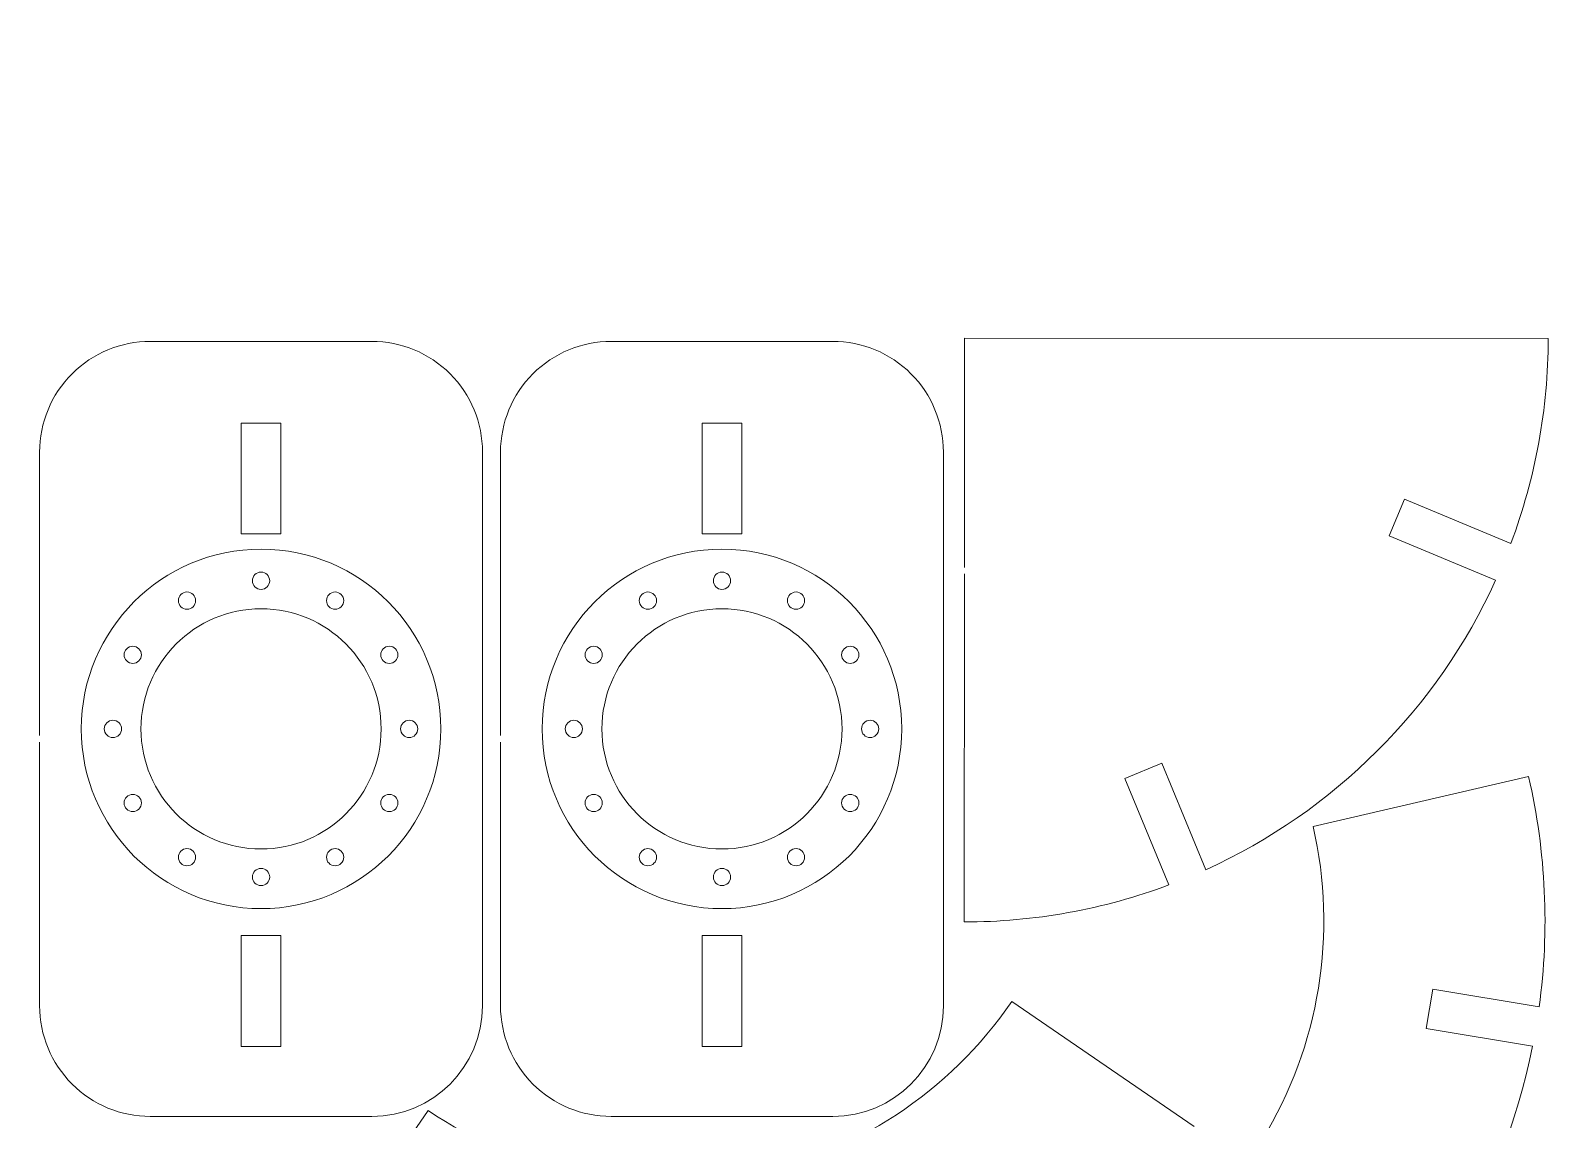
# Model space of a CAD drawing. Header units: centimetres. Extents: x -65 to 125, y -59 to 116.
# Drawn here: x -16.4 to -2.58, y 11.8 to 21.63 of the extents above; entities that cross this region are included whole.
import ezdxf

# ---------------------------------------------------------------- set-up
doc = ezdxf.new("R2010")
doc.units = ezdxf.units.CM
doc.header["$MEASUREMENT"] = 0
doc.layers.add('layer 1', color=7, linetype='Continuous')

msp = doc.modelspace()

# ---------------------------------------------------------------- linework, layer by layer
at = {"layer": 'layer 1', "color": 250, "lineweight": 9}
for points, knots in [([(-27.41654, 31.46228), (-27.41654, 31.46228), (26.77014, 31.46228), (26.77014, 31.46228), (26.77014, 31.46228), (26.77014, 31.46228), (26.77014, -20.81939), (26.77014, -20.81939), (26.77014, -20.81939), (26.77014, -20.81939), (-27.41654, -20.81939), (-27.41654, -20.81939), (-27.41654, -20.81939), (-27.41654, -20.81939), (-27.41654, 31.46228), (-27.41654, 31.46228)], [0, 0, 0, 0, 0.2, 0.2, 0.2, 0.2, 0.4, 0.4, 0.4, 0.4, 0.6, 0.6, 0.6, 0.6, 1, 1, 1, 1]), ([(-12.61138, 18.5306), (-12.61138, 18.5306), (-12.61138, 18.5306), (-12.61138, 18.5306), (-12.61138, 18.5306), (-12.79892, 18.71814), (-13.05327, 18.8235), (-13.31849, 18.8235)], [0, 0, 0, 0, 0.33333333, 0.33333333, 0.33333333, 0.33333333, 1, 1, 1, 1]), ([(-8.44859, 18.5306), (-8.44859, 18.5306), (-8.44859, 18.5306), (-8.44859, 18.5306), (-8.44859, 18.5306), (-8.63613, 18.71814), (-8.89048, 18.8235), (-9.1557, 18.8235)], [0, 0, 0, 0, 0.33333333, 0.33333333, 0.33333333, 0.33333333, 1, 1, 1, 1]), ([(-16.0256, 18.5306), (-16.0256, 18.5306), (-16.0256, 18.5306), (-16.0256, 18.5306), (-16.0256, 18.5306), (-16.21313, 18.34307), (-16.31849, 18.08871), (-16.31849, 17.8235)], [0, 0, 0, 0, 0.33333333, 0.33333333, 0.33333333, 0.33333333, 1, 1, 1, 1]), ([(-11.86281, 18.5306), (-11.86281, 18.5306), (-11.86281, 18.5306), (-11.86281, 18.5306), (-11.86281, 18.5306), (-12.05034, 18.34307), (-12.1557, 18.08871), (-12.1557, 17.8235)], [0, 0, 0, 0, 0.33333333, 0.33333333, 0.33333333, 0.33333333, 1, 1, 1, 1]), ([(-14.31849, 16.40789), (-14.31849, 16.40789), (-14.31849, 16.40789), (-14.31849, 16.40789), (-14.31849, 16.40789), (-14.91738, 16.4079), (-15.40289, 15.9224), (-15.40289, 15.32351)], [0, 0, 0, 0, 0.33333333, 0.33333333, 0.33333333, 0.33333333, 1, 1, 1, 1]), ([(-10.1557, 16.40789), (-10.1557, 16.40789), (-10.1557, 16.40789), (-10.1557, 16.40789), (-10.1557, 16.40789), (-10.75459, 16.4079), (-11.2401, 15.9224), (-11.2401, 15.32351)], [0, 0, 0, 0, 0.33333333, 0.33333333, 0.33333333, 0.33333333, 1, 1, 1, 1]), ([(-15.40289, 15.32351), (-15.40289, 15.32351), (-15.40289, 15.32351), (-15.40289, 15.32351), (-15.40289, 15.32351), (-15.40289, 14.72461), (-14.91739, 14.23911), (-14.31849, 14.23911), (-14.31849, 14.23911), (-14.31849, 14.23911), (-14.31849, 14.23911), (-14.31849, 14.23911), (-14.31849, 14.23911), (-13.7196, 14.23911), (-13.23409, 14.7246), (-13.23409, 15.3235)], [0, 0, 0, 0, 0.2, 0.2, 0.2, 0.2, 0.4, 0.4, 0.4, 0.4, 0.6, 0.6, 0.6, 0.6, 1, 1, 1, 1]), ([(-11.2401, 15.32351), (-11.2401, 15.32351), (-11.2401, 15.32351), (-11.2401, 15.32351), (-11.2401, 15.32351), (-11.2401, 14.72461), (-10.7546, 14.23911), (-10.1557, 14.23911), (-10.1557, 14.23911), (-10.1557, 14.23911), (-10.1557, 14.23911), (-10.1557, 14.23911), (-10.1557, 14.23911), (-9.55681, 14.23911), (-9.0713, 14.7246), (-9.0713, 15.3235)], [0, 0, 0, 0, 0.2, 0.2, 0.2, 0.2, 0.4, 0.4, 0.4, 0.4, 0.6, 0.6, 0.6, 0.6, 1, 1, 1, 1]), ([(-16.0256, 12.1164), (-16.0256, 12.1164), (-16.0256, 12.1164), (-16.0256, 12.1164), (-16.0256, 12.1164), (-15.83806, 11.92886), (-15.58371, 11.82351), (-15.31849, 11.82351)], [0, 0, 0, 0, 0.33333333, 0.33333333, 0.33333333, 0.33333333, 1, 1, 1, 1]), ([(-11.86281, 12.1164), (-11.86281, 12.1164), (-11.86281, 12.1164), (-11.86281, 12.1164), (-11.86281, 12.1164), (-11.67527, 11.92886), (-11.42092, 11.82351), (-11.1557, 11.82351)], [0, 0, 0, 0, 0.33333333, 0.33333333, 0.33333333, 0.33333333, 1, 1, 1, 1])]:
    msp.add_open_spline(points, degree=3, knots=knots, dxfattribs=at)
for points in [[(-15.31849, 18.8235), (-15.58371, 18.8235), (-15.83806, 18.71814), (-16.0256, 18.5306)], [(-15.31849, 18.8235), (-15.31849, 18.8235), (-13.31849, 18.8235), (-13.31849, 18.8235)], [(-11.1557, 18.8235), (-11.42092, 18.8235), (-11.67527, 18.71814), (-11.86281, 18.5306)], [(-11.1557, 18.8235), (-11.1557, 18.8235), (-9.1557, 18.8235), (-9.1557, 18.8235)], [(-7.96655, 16.78244), (-7.96655, 16.78244), (-7.96523, 18.8518), (-7.96523, 18.8518)], [(-2.69394, 18.84844), (-2.69394, 18.84844), (-7.96522, 18.8518), (-7.96522, 18.8518)], [(-3.03033, 16.99889), (-2.80829, 17.59027), (-2.69434, 18.21674), (-2.69394, 18.84844)], [(-12.31849, 17.8235), (-12.31849, 18.08871), (-12.42385, 18.34307), (-12.61138, 18.5306)], [(-8.1557, 17.8235), (-8.1557, 18.08871), (-8.26106, 18.34307), (-8.44859, 18.5306)], [(-16.31849, 15.26351), (-16.31849, 15.26351), (-16.31849, 17.8235), (-16.31849, 17.8235)], [(-12.31849, 17.8235), (-12.31849, 17.8235), (-12.31849, 12.82351), (-12.31849, 12.82351)], [(-12.1557, 15.26351), (-12.1557, 15.26351), (-12.1557, 17.8235), (-12.1557, 17.8235)], [(-8.1557, 17.8235), (-8.1557, 17.8235), (-8.1557, 12.82351), (-8.1557, 12.82351)], [(-4.13029, 17.06557), (-4.13029, 17.06557), (-3.99231, 17.39807), (-3.99231, 17.39807)], [(-3.03033, 16.99889), (-3.03033, 16.99889), (-3.99231, 17.39807), (-3.99231, 17.39807)], [(-3.16831, 16.66638), (-3.16831, 16.66638), (-4.13029, 17.06557), (-4.13029, 17.06557)], [(-7.9686, 13.58052), (-7.9686, 13.58052), (-7.96659, 16.72242), (-7.96659, 16.72242)], [(-5.78594, 14.0521), (-4.62621, 14.57867), (-3.69636, 15.50733), (-3.16831, 16.66638)], [(-13.23409, 15.32351), (-13.23409, 15.92239), (-13.71959, 16.40789), (-14.31849, 16.40789)], [(-9.0713, 15.32351), (-9.0713, 15.92239), (-9.5568, 16.40789), (-10.1557, 16.40789)], [(-16.31849, 12.82351), (-16.31849, 12.82351), (-16.31849, 15.20351), (-16.31849, 15.20351)], [(-12.1557, 12.82351), (-12.1557, 12.82351), (-12.1557, 15.20351), (-12.1557, 15.20351)], [(-6.51658, 14.87703), (-6.51658, 14.87703), (-6.18389, 15.01459), (-6.18389, 15.01459)], [(-5.78594, 14.0521), (-5.78594, 14.0521), (-6.18389, 15.01459), (-6.18389, 15.01459)], [(-6.11862, 13.91455), (-6.11862, 13.91455), (-6.51658, 14.87703), (-6.51658, 14.87703)], [(-2.87072, 14.89265), (-2.87072, 14.89265), (-4.81717, 14.4435), (-4.81717, 14.4435)], [(-2.77502, 12.81256), (-2.68096, 13.50601), (-2.71338, 14.21077), (-2.87072, 14.89265)], [(-5.27624, 11.6138), (-4.75914, 12.46019), (-4.59393, 13.47604), (-4.81717, 14.4435)], [(-7.96859, 13.58052), (-7.3369, 13.58012), (-6.71028, 13.69326), (-6.11862, 13.91455)], [(-9.93248, 11.28573), (-8.95934, 11.47747), (-8.09944, 12.04299), (-7.53795, 12.86186)], [(-5.89045, 11.7322), (-5.89045, 11.7322), (-7.53795, 12.86186), (-7.53795, 12.86186)], [(-3.79628, 12.61858), (-3.79628, 12.61858), (-3.73682, 12.97363), (-3.73682, 12.97363)], [(-2.77502, 12.81256), (-2.77502, 12.81256), (-3.73682, 12.97363), (-3.73682, 12.97363)], [(-16.31849, 12.82351), (-16.31849, 12.55829), (-16.21313, 12.30394), (-16.0256, 12.1164)], [(-13.31849, 11.82351), (-12.76621, 11.82351), (-12.31849, 12.27122), (-12.31849, 12.8235)], [(-12.1557, 12.82351), (-12.1557, 12.55829), (-12.05034, 12.30394), (-11.86281, 12.1164)], [(-9.1557, 11.82351), (-8.60342, 11.82351), (-8.1557, 12.27122), (-8.1557, 12.8235)], [(-3.79628, 12.61858), (-3.79628, 12.61858), (-2.83448, 12.4575), (-2.83448, 12.4575)], [(-5.00579, 8.98358), (-3.88285, 9.83825), (-3.11072, 11.07362), (-2.83448, 12.4575)], [(-13.31849, 11.82351), (-13.31849, 11.82351), (-15.31849, 11.82351), (-15.31849, 11.82351)], [(-13.9399, 10.23131), (-13.9399, 10.23131), (-12.81023, 11.87879), (-12.81023, 11.87879)], [(-12.81024, 11.87879), (-11.98659, 11.31403), (-10.97368, 11.09719), (-9.99147, 11.27462)], [(-9.1557, 11.82351), (-9.1557, 11.82351), (-11.1557, 11.82351), (-11.1557, 11.82351)]]:
    msp.add_open_spline(points, degree=3, dxfattribs=at)
at = {"layer": 'layer 1', "color": 142, "lineweight": 9}
for points in [[(-14.49849, 18.08431), (-14.49849, 18.08431), (-14.13849, 18.08431), (-14.13849, 18.08431)], [(-14.49849, 17.08431), (-14.49849, 17.08431), (-14.49849, 18.08431), (-14.49849, 18.08431)], [(-14.13849, 18.08431), (-14.13849, 18.08431), (-14.13849, 17.08431), (-14.13849, 17.08431)], [(-10.3357, 18.08431), (-10.3357, 18.08431), (-9.9757, 18.08431), (-9.9757, 18.08431)], [(-10.3357, 17.08431), (-10.3357, 17.08431), (-10.3357, 18.08431), (-10.3357, 18.08431)], [(-9.9757, 18.08431), (-9.9757, 18.08431), (-9.9757, 17.08431), (-9.9757, 17.08431)], [(-14.13849, 17.08431), (-14.13849, 17.08431), (-14.49849, 17.08431), (-14.49849, 17.08431)], [(-9.9757, 17.08431), (-9.9757, 17.08431), (-10.3357, 17.08431), (-10.3357, 17.08431)], [(-14.49849, 13.45636), (-14.49849, 13.45636), (-14.13849, 13.45636), (-14.13849, 13.45636)], [(-14.49849, 12.45636), (-14.49849, 12.45636), (-14.49849, 13.45636), (-14.49849, 13.45636)], [(-14.13849, 13.45636), (-14.13849, 13.45636), (-14.13849, 12.45636), (-14.13849, 12.45636)], [(-10.3357, 13.45636), (-10.3357, 13.45636), (-9.9757, 13.45636), (-9.9757, 13.45636)], [(-10.3357, 12.45636), (-10.3357, 12.45636), (-10.3357, 13.45636), (-10.3357, 13.45636)], [(-9.9757, 13.45636), (-9.9757, 13.45636), (-9.9757, 12.45636), (-9.9757, 12.45636)], [(-14.13849, 12.45636), (-14.13849, 12.45636), (-14.49849, 12.45636), (-14.49849, 12.45636)], [(-9.9757, 12.45636), (-9.9757, 12.45636), (-10.3357, 12.45636), (-10.3357, 12.45636)]]:
    msp.add_open_spline(points, degree=3, dxfattribs=at)
at = {"layer": 'layer 1', "color": 242, "lineweight": 9}
for points, knots in [([(-14.3185, 16.94671), (-14.3185, 16.94671), (-14.3185, 16.94671), (-14.3185, 16.94671), (-14.3185, 16.94671), (-15.21496, 16.94673), (-15.94172, 16.21999), (-15.94172, 15.32351)], [0, 0, 0, 0, 0.33333333, 0.33333333, 0.33333333, 0.33333333, 1, 1, 1, 1]), ([(-10.15571, 16.94671), (-10.15571, 16.94671), (-10.15571, 16.94671), (-10.15571, 16.94671), (-10.15571, 16.94671), (-11.05217, 16.94673), (-11.77893, 16.21999), (-11.77893, 15.32351)], [0, 0, 0, 0, 0.33333333, 0.33333333, 0.33333333, 0.33333333, 1, 1, 1, 1]), ([(-14.31849, 16.73915), (-14.31849, 16.73915), (-14.31849, 16.73915), (-14.31849, 16.73915), (-14.31849, 16.73915), (-14.36145, 16.73915), (-14.39627, 16.70433), (-14.39627, 16.66137)], [0, 0, 0, 0, 0.33333333, 0.33333333, 0.33333333, 0.33333333, 1, 1, 1, 1]), ([(-10.1557, 16.73915), (-10.1557, 16.73915), (-10.1557, 16.73915), (-10.1557, 16.73915), (-10.1557, 16.73915), (-10.19866, 16.73915), (-10.23348, 16.70433), (-10.23348, 16.66137)], [0, 0, 0, 0, 0.33333333, 0.33333333, 0.33333333, 0.33333333, 1, 1, 1, 1]), ([(-14.39627, 16.66137), (-14.39627, 16.66137), (-14.39627, 16.66137), (-14.39627, 16.66137), (-14.39627, 16.66137), (-14.39627, 16.61841), (-14.36145, 16.58358), (-14.31849, 16.58358), (-14.31849, 16.58358), (-14.31849, 16.58358), (-14.31849, 16.58358), (-14.31849, 16.58358), (-14.31849, 16.58358), (-14.27553, 16.58358), (-14.2407, 16.61841), (-14.2407, 16.66137)], [0, 0, 0, 0, 0.2, 0.2, 0.2, 0.2, 0.4, 0.4, 0.4, 0.4, 0.6, 0.6, 0.6, 0.6, 1, 1, 1, 1]), ([(-10.23348, 16.66137), (-10.23348, 16.66137), (-10.23348, 16.66137), (-10.23348, 16.66137), (-10.23348, 16.66137), (-10.23348, 16.61841), (-10.19866, 16.58358), (-10.1557, 16.58358), (-10.1557, 16.58358), (-10.1557, 16.58358), (-10.1557, 16.58358), (-10.1557, 16.58358), (-10.1557, 16.58358), (-10.11274, 16.58358), (-10.07791, 16.61841), (-10.07791, 16.66137)], [0, 0, 0, 0, 0.2, 0.2, 0.2, 0.2, 0.4, 0.4, 0.4, 0.4, 0.6, 0.6, 0.6, 0.6, 1, 1, 1, 1]), ([(-14.98742, 16.55991), (-14.98742, 16.55991), (-14.98742, 16.55991), (-14.98742, 16.55991), (-14.98742, 16.55991), (-15.03038, 16.55991), (-15.06521, 16.52509), (-15.06521, 16.48213)], [0, 0, 0, 0, 0.33333333, 0.33333333, 0.33333333, 0.33333333, 1, 1, 1, 1]), ([(-15.06521, 16.48213), (-15.06521, 16.48213), (-15.06521, 16.48213), (-15.06521, 16.48213), (-15.06521, 16.48213), (-15.06521, 16.43917), (-15.03038, 16.40434), (-14.98743, 16.40434), (-14.98743, 16.40434), (-14.98743, 16.40434), (-14.98743, 16.40434), (-14.98743, 16.40434), (-14.98743, 16.40434), (-14.94447, 16.40434), (-14.90964, 16.43917), (-14.90964, 16.48213)], [0, 0, 0, 0, 0.2, 0.2, 0.2, 0.2, 0.4, 0.4, 0.4, 0.4, 0.6, 0.6, 0.6, 0.6, 1, 1, 1, 1]), ([(-13.64955, 16.55991), (-13.64955, 16.55991), (-13.64955, 16.55991), (-13.64955, 16.55991), (-13.64955, 16.55991), (-13.69251, 16.55991), (-13.72734, 16.52509), (-13.72734, 16.48213)], [0, 0, 0, 0, 0.33333333, 0.33333333, 0.33333333, 0.33333333, 1, 1, 1, 1]), ([(-13.72734, 16.48213), (-13.72734, 16.48213), (-13.72734, 16.48213), (-13.72734, 16.48213), (-13.72734, 16.48213), (-13.72734, 16.43917), (-13.69251, 16.40434), (-13.64955, 16.40434), (-13.64955, 16.40434), (-13.64955, 16.40434), (-13.64955, 16.40434), (-13.64955, 16.40434), (-13.64955, 16.40434), (-13.60659, 16.40434), (-13.57177, 16.43917), (-13.57177, 16.48213)], [0, 0, 0, 0, 0.2, 0.2, 0.2, 0.2, 0.4, 0.4, 0.4, 0.4, 0.6, 0.6, 0.6, 0.6, 1, 1, 1, 1]), ([(-10.82463, 16.55991), (-10.82463, 16.55991), (-10.82463, 16.55991), (-10.82463, 16.55991), (-10.82463, 16.55991), (-10.86759, 16.55991), (-10.90242, 16.52509), (-10.90242, 16.48213)], [0, 0, 0, 0, 0.33333333, 0.33333333, 0.33333333, 0.33333333, 1, 1, 1, 1]), ([(-10.90242, 16.48213), (-10.90242, 16.48213), (-10.90242, 16.48213), (-10.90242, 16.48213), (-10.90242, 16.48213), (-10.90242, 16.43917), (-10.86759, 16.40434), (-10.82464, 16.40434), (-10.82464, 16.40434), (-10.82464, 16.40434), (-10.82464, 16.40434), (-10.82464, 16.40434), (-10.82464, 16.40434), (-10.78168, 16.40434), (-10.74685, 16.43917), (-10.74685, 16.48213)], [0, 0, 0, 0, 0.2, 0.2, 0.2, 0.2, 0.4, 0.4, 0.4, 0.4, 0.6, 0.6, 0.6, 0.6, 1, 1, 1, 1]), ([(-9.48676, 16.55991), (-9.48676, 16.55991), (-9.48676, 16.55991), (-9.48676, 16.55991), (-9.48676, 16.55991), (-9.52972, 16.55991), (-9.56455, 16.52509), (-9.56455, 16.48213)], [0, 0, 0, 0, 0.33333333, 0.33333333, 0.33333333, 0.33333333, 1, 1, 1, 1]), ([(-9.56455, 16.48213), (-9.56455, 16.48213), (-9.56455, 16.48213), (-9.56455, 16.48213), (-9.56455, 16.48213), (-9.56455, 16.43917), (-9.52972, 16.40434), (-9.48676, 16.40434), (-9.48676, 16.40434), (-9.48676, 16.40434), (-9.48676, 16.40434), (-9.48676, 16.40434), (-9.48676, 16.40434), (-9.4438, 16.40434), (-9.40898, 16.43917), (-9.40898, 16.48213)], [0, 0, 0, 0, 0.2, 0.2, 0.2, 0.2, 0.4, 0.4, 0.4, 0.4, 0.6, 0.6, 0.6, 0.6, 1, 1, 1, 1]), ([(-15.47712, 16.07022), (-15.47712, 16.07022), (-15.47712, 16.07022), (-15.47712, 16.07022), (-15.47712, 16.07022), (-15.52008, 16.07022), (-15.5549, 16.03539), (-15.5549, 15.99243)], [0, 0, 0, 0, 0.33333333, 0.33333333, 0.33333333, 0.33333333, 1, 1, 1, 1]), ([(-13.15986, 16.07022), (-13.15986, 16.07022), (-13.15986, 16.07022), (-13.15986, 16.07022), (-13.15986, 16.07022), (-13.20282, 16.07022), (-13.23764, 16.03539), (-13.23764, 15.99243)], [0, 0, 0, 0, 0.33333333, 0.33333333, 0.33333333, 0.33333333, 1, 1, 1, 1]), ([(-11.31433, 16.07022), (-11.31433, 16.07022), (-11.31433, 16.07022), (-11.31433, 16.07022), (-11.31433, 16.07022), (-11.35729, 16.07022), (-11.39211, 16.03539), (-11.39211, 15.99243)], [0, 0, 0, 0, 0.33333333, 0.33333333, 0.33333333, 0.33333333, 1, 1, 1, 1]), ([(-8.99707, 16.07022), (-8.99707, 16.07022), (-8.99707, 16.07022), (-8.99707, 16.07022), (-8.99707, 16.07022), (-9.04003, 16.07022), (-9.07485, 16.03539), (-9.07485, 15.99243)], [0, 0, 0, 0, 0.33333333, 0.33333333, 0.33333333, 0.33333333, 1, 1, 1, 1]), ([(-15.5549, 15.99243), (-15.5549, 15.99243), (-15.5549, 15.99243), (-15.5549, 15.99243), (-15.5549, 15.99243), (-15.5549, 15.94947), (-15.52008, 15.91465), (-15.47712, 15.91465), (-15.47712, 15.91465), (-15.47712, 15.91465), (-15.47712, 15.91465), (-15.47712, 15.91465), (-15.47712, 15.91465), (-15.43416, 15.91465), (-15.39934, 15.94947), (-15.39934, 15.99243)], [0, 0, 0, 0, 0.2, 0.2, 0.2, 0.2, 0.4, 0.4, 0.4, 0.4, 0.6, 0.6, 0.6, 0.6, 1, 1, 1, 1]), ([(-13.23764, 15.99243), (-13.23764, 15.99243), (-13.23764, 15.99243), (-13.23764, 15.99243), (-13.23764, 15.99243), (-13.23764, 15.94947), (-13.20282, 15.91465), (-13.15986, 15.91465), (-13.15986, 15.91465), (-13.15986, 15.91465), (-13.15986, 15.91465), (-13.15986, 15.91465), (-13.15986, 15.91465), (-13.1169, 15.91465), (-13.08207, 15.94947), (-13.08207, 15.99243)], [0, 0, 0, 0, 0.2, 0.2, 0.2, 0.2, 0.4, 0.4, 0.4, 0.4, 0.6, 0.6, 0.6, 0.6, 1, 1, 1, 1]), ([(-11.39211, 15.99243), (-11.39211, 15.99243), (-11.39211, 15.99243), (-11.39211, 15.99243), (-11.39211, 15.99243), (-11.39211, 15.94947), (-11.35729, 15.91465), (-11.31433, 15.91465), (-11.31433, 15.91465), (-11.31433, 15.91465), (-11.31433, 15.91465), (-11.31433, 15.91465), (-11.31433, 15.91465), (-11.27137, 15.91465), (-11.23655, 15.94947), (-11.23655, 15.99243)], [0, 0, 0, 0, 0.2, 0.2, 0.2, 0.2, 0.4, 0.4, 0.4, 0.4, 0.6, 0.6, 0.6, 0.6, 1, 1, 1, 1]), ([(-9.07485, 15.99243), (-9.07485, 15.99243), (-9.07485, 15.99243), (-9.07485, 15.99243), (-9.07485, 15.99243), (-9.07485, 15.94947), (-9.04003, 15.91465), (-8.99707, 15.91465), (-8.99707, 15.91465), (-8.99707, 15.91465), (-8.99707, 15.91465), (-8.99707, 15.91465), (-8.99707, 15.91465), (-8.95411, 15.91465), (-8.91928, 15.94947), (-8.91928, 15.99243)], [0, 0, 0, 0, 0.2, 0.2, 0.2, 0.2, 0.4, 0.4, 0.4, 0.4, 0.6, 0.6, 0.6, 0.6, 1, 1, 1, 1]), ([(-15.65636, 15.40128), (-15.65636, 15.40128), (-15.65636, 15.40128), (-15.65636, 15.40128), (-15.65636, 15.40128), (-15.69932, 15.40128), (-15.73415, 15.36646), (-15.73415, 15.32351)], [0, 0, 0, 0, 0.33333333, 0.33333333, 0.33333333, 0.33333333, 1, 1, 1, 1]), ([(-12.98062, 15.40128), (-12.98062, 15.40128), (-12.98062, 15.40128), (-12.98062, 15.40128), (-12.98062, 15.40128), (-13.02358, 15.40128), (-13.0584, 15.36646), (-13.0584, 15.32351)], [0, 0, 0, 0, 0.33333333, 0.33333333, 0.33333333, 0.33333333, 1, 1, 1, 1]), ([(-11.49357, 15.40128), (-11.49357, 15.40128), (-11.49357, 15.40128), (-11.49357, 15.40128), (-11.49357, 15.40128), (-11.53653, 15.40128), (-11.57136, 15.36646), (-11.57136, 15.32351)], [0, 0, 0, 0, 0.33333333, 0.33333333, 0.33333333, 0.33333333, 1, 1, 1, 1]), ([(-8.81783, 15.40128), (-8.81783, 15.40128), (-8.81783, 15.40128), (-8.81783, 15.40128), (-8.81783, 15.40128), (-8.86079, 15.40128), (-8.89561, 15.36646), (-8.89561, 15.32351)], [0, 0, 0, 0, 0.33333333, 0.33333333, 0.33333333, 0.33333333, 1, 1, 1, 1]), ([(-15.94172, 15.32351), (-15.94172, 15.32351), (-15.94172, 15.32351), (-15.94172, 15.32351), (-15.94172, 15.32351), (-15.94172, 14.42702), (-15.21498, 13.70029), (-14.3185, 13.70029), (-14.3185, 13.70029), (-14.3185, 13.70029), (-14.3185, 13.70029), (-14.3185, 13.70029), (-14.3185, 13.70029), (-13.42203, 13.70029), (-12.69528, 14.42701), (-12.69528, 15.32349)], [0, 0, 0, 0, 0.2, 0.2, 0.2, 0.2, 0.4, 0.4, 0.4, 0.4, 0.6, 0.6, 0.6, 0.6, 1, 1, 1, 1]), ([(-15.73415, 15.32351), (-15.73415, 15.32351), (-15.73415, 15.32351), (-15.73415, 15.32351), (-15.73415, 15.32351), (-15.73415, 15.28055), (-15.69932, 15.24572), (-15.65636, 15.24572), (-15.65636, 15.24572), (-15.65636, 15.24572), (-15.65636, 15.24572), (-15.65636, 15.24572), (-15.65636, 15.24572), (-15.6134, 15.24572), (-15.57858, 15.28055), (-15.57858, 15.32351)], [0, 0, 0, 0, 0.2, 0.2, 0.2, 0.2, 0.4, 0.4, 0.4, 0.4, 0.6, 0.6, 0.6, 0.6, 1, 1, 1, 1]), ([(-13.0584, 15.32351), (-13.0584, 15.32351), (-13.0584, 15.32351), (-13.0584, 15.32351), (-13.0584, 15.32351), (-13.0584, 15.28055), (-13.02358, 15.24572), (-12.98062, 15.24572), (-12.98062, 15.24572), (-12.98062, 15.24572), (-12.98062, 15.24572), (-12.98062, 15.24572), (-12.98062, 15.24572), (-12.93766, 15.24572), (-12.90283, 15.28055), (-12.90283, 15.32351)], [0, 0, 0, 0, 0.2, 0.2, 0.2, 0.2, 0.4, 0.4, 0.4, 0.4, 0.6, 0.6, 0.6, 0.6, 1, 1, 1, 1]), ([(-11.77893, 15.32351), (-11.77893, 15.32351), (-11.77893, 15.32351), (-11.77893, 15.32351), (-11.77893, 15.32351), (-11.77893, 14.42702), (-11.05219, 13.70029), (-10.15571, 13.70029), (-10.15571, 13.70029), (-10.15571, 13.70029), (-10.15571, 13.70029), (-10.15571, 13.70029), (-10.15571, 13.70029), (-9.25924, 13.70029), (-8.53249, 14.42701), (-8.53249, 15.32349)], [0, 0, 0, 0, 0.2, 0.2, 0.2, 0.2, 0.4, 0.4, 0.4, 0.4, 0.6, 0.6, 0.6, 0.6, 1, 1, 1, 1]), ([(-11.57136, 15.32351), (-11.57136, 15.32351), (-11.57136, 15.32351), (-11.57136, 15.32351), (-11.57136, 15.32351), (-11.57136, 15.28055), (-11.53653, 15.24572), (-11.49357, 15.24572), (-11.49357, 15.24572), (-11.49357, 15.24572), (-11.49357, 15.24572), (-11.49357, 15.24572), (-11.49357, 15.24572), (-11.45061, 15.24572), (-11.41579, 15.28055), (-11.41579, 15.32351)], [0, 0, 0, 0, 0.2, 0.2, 0.2, 0.2, 0.4, 0.4, 0.4, 0.4, 0.6, 0.6, 0.6, 0.6, 1, 1, 1, 1]), ([(-8.89561, 15.32351), (-8.89561, 15.32351), (-8.89561, 15.32351), (-8.89561, 15.32351), (-8.89561, 15.32351), (-8.89561, 15.28055), (-8.86079, 15.24572), (-8.81783, 15.24572), (-8.81783, 15.24572), (-8.81783, 15.24572), (-8.81783, 15.24572), (-8.81783, 15.24572), (-8.81783, 15.24572), (-8.77487, 15.24572), (-8.74004, 15.28055), (-8.74004, 15.32351)], [0, 0, 0, 0, 0.2, 0.2, 0.2, 0.2, 0.4, 0.4, 0.4, 0.4, 0.6, 0.6, 0.6, 0.6, 1, 1, 1, 1]), ([(-15.47712, 14.73236), (-15.47712, 14.73236), (-15.47712, 14.73236), (-15.47712, 14.73236), (-15.47712, 14.73236), (-15.52008, 14.73236), (-15.5549, 14.69753), (-15.5549, 14.65457)], [0, 0, 0, 0, 0.33333333, 0.33333333, 0.33333333, 0.33333333, 1, 1, 1, 1]), ([(-15.5549, 14.65457), (-15.5549, 14.65457), (-15.5549, 14.65457), (-15.5549, 14.65457), (-15.5549, 14.65457), (-15.5549, 14.61161), (-15.52008, 14.57679), (-15.47712, 14.57679), (-15.47712, 14.57679), (-15.47712, 14.57679), (-15.47712, 14.57679), (-15.47712, 14.57679), (-15.47712, 14.57679), (-15.43416, 14.57679), (-15.39934, 14.61161), (-15.39934, 14.65457)], [0, 0, 0, 0, 0.2, 0.2, 0.2, 0.2, 0.4, 0.4, 0.4, 0.4, 0.6, 0.6, 0.6, 0.6, 1, 1, 1, 1]), ([(-13.15986, 14.73236), (-13.15986, 14.73236), (-13.15986, 14.73236), (-13.15986, 14.73236), (-13.15986, 14.73236), (-13.20282, 14.73236), (-13.23764, 14.69753), (-13.23764, 14.65457)], [0, 0, 0, 0, 0.33333333, 0.33333333, 0.33333333, 0.33333333, 1, 1, 1, 1]), ([(-13.23764, 14.65457), (-13.23764, 14.65457), (-13.23764, 14.65457), (-13.23764, 14.65457), (-13.23764, 14.65457), (-13.23764, 14.61161), (-13.20282, 14.57679), (-13.15986, 14.57679), (-13.15986, 14.57679), (-13.15986, 14.57679), (-13.15986, 14.57679), (-13.15986, 14.57679), (-13.15986, 14.57679), (-13.1169, 14.57679), (-13.08207, 14.61161), (-13.08207, 14.65457)], [0, 0, 0, 0, 0.2, 0.2, 0.2, 0.2, 0.4, 0.4, 0.4, 0.4, 0.6, 0.6, 0.6, 0.6, 1, 1, 1, 1]), ([(-11.31433, 14.73236), (-11.31433, 14.73236), (-11.31433, 14.73236), (-11.31433, 14.73236), (-11.31433, 14.73236), (-11.35729, 14.73236), (-11.39211, 14.69753), (-11.39211, 14.65457)], [0, 0, 0, 0, 0.33333333, 0.33333333, 0.33333333, 0.33333333, 1, 1, 1, 1]), ([(-11.39211, 14.65457), (-11.39211, 14.65457), (-11.39211, 14.65457), (-11.39211, 14.65457), (-11.39211, 14.65457), (-11.39211, 14.61161), (-11.35729, 14.57679), (-11.31433, 14.57679), (-11.31433, 14.57679), (-11.31433, 14.57679), (-11.31433, 14.57679), (-11.31433, 14.57679), (-11.31433, 14.57679), (-11.27137, 14.57679), (-11.23655, 14.61161), (-11.23655, 14.65457)], [0, 0, 0, 0, 0.2, 0.2, 0.2, 0.2, 0.4, 0.4, 0.4, 0.4, 0.6, 0.6, 0.6, 0.6, 1, 1, 1, 1]), ([(-8.99707, 14.73236), (-8.99707, 14.73236), (-8.99707, 14.73236), (-8.99707, 14.73236), (-8.99707, 14.73236), (-9.04003, 14.73236), (-9.07485, 14.69753), (-9.07485, 14.65457)], [0, 0, 0, 0, 0.33333333, 0.33333333, 0.33333333, 0.33333333, 1, 1, 1, 1]), ([(-9.07485, 14.65457), (-9.07485, 14.65457), (-9.07485, 14.65457), (-9.07485, 14.65457), (-9.07485, 14.65457), (-9.07485, 14.61161), (-9.04003, 14.57679), (-8.99707, 14.57679), (-8.99707, 14.57679), (-8.99707, 14.57679), (-8.99707, 14.57679), (-8.99707, 14.57679), (-8.99707, 14.57679), (-8.95411, 14.57679), (-8.91928, 14.61161), (-8.91928, 14.65457)], [0, 0, 0, 0, 0.2, 0.2, 0.2, 0.2, 0.4, 0.4, 0.4, 0.4, 0.6, 0.6, 0.6, 0.6, 1, 1, 1, 1]), ([(-14.98742, 14.24266), (-14.98742, 14.24266), (-14.98742, 14.24266), (-14.98742, 14.24266), (-14.98742, 14.24266), (-15.03038, 14.24266), (-15.06521, 14.20784), (-15.06521, 14.16488)], [0, 0, 0, 0, 0.33333333, 0.33333333, 0.33333333, 0.33333333, 1, 1, 1, 1]), ([(-13.64955, 14.24266), (-13.64955, 14.24266), (-13.64955, 14.24266), (-13.64955, 14.24266), (-13.64955, 14.24266), (-13.69251, 14.24266), (-13.72734, 14.20784), (-13.72734, 14.16488)], [0, 0, 0, 0, 0.33333333, 0.33333333, 0.33333333, 0.33333333, 1, 1, 1, 1]), ([(-10.82463, 14.24266), (-10.82463, 14.24266), (-10.82463, 14.24266), (-10.82463, 14.24266), (-10.82463, 14.24266), (-10.86759, 14.24266), (-10.90242, 14.20784), (-10.90242, 14.16488)], [0, 0, 0, 0, 0.33333333, 0.33333333, 0.33333333, 0.33333333, 1, 1, 1, 1]), ([(-9.48676, 14.24266), (-9.48676, 14.24266), (-9.48676, 14.24266), (-9.48676, 14.24266), (-9.48676, 14.24266), (-9.52972, 14.24266), (-9.56455, 14.20784), (-9.56455, 14.16488)], [0, 0, 0, 0, 0.33333333, 0.33333333, 0.33333333, 0.33333333, 1, 1, 1, 1]), ([(-15.06521, 14.16488), (-15.06521, 14.16488), (-15.06521, 14.16488), (-15.06521, 14.16488), (-15.06521, 14.16488), (-15.06521, 14.12192), (-15.03038, 14.08709), (-14.98743, 14.08709), (-14.98743, 14.08709), (-14.98743, 14.08709), (-14.98743, 14.08709), (-14.98743, 14.08709), (-14.98743, 14.08709), (-14.94447, 14.08709), (-14.90964, 14.12192), (-14.90964, 14.16488)], [0, 0, 0, 0, 0.2, 0.2, 0.2, 0.2, 0.4, 0.4, 0.4, 0.4, 0.6, 0.6, 0.6, 0.6, 1, 1, 1, 1]), ([(-13.72734, 14.16488), (-13.72734, 14.16488), (-13.72734, 14.16488), (-13.72734, 14.16488), (-13.72734, 14.16488), (-13.72734, 14.12192), (-13.69251, 14.08709), (-13.64955, 14.08709), (-13.64955, 14.08709), (-13.64955, 14.08709), (-13.64955, 14.08709), (-13.64955, 14.08709), (-13.64955, 14.08709), (-13.60659, 14.08709), (-13.57177, 14.12192), (-13.57177, 14.16488)], [0, 0, 0, 0, 0.2, 0.2, 0.2, 0.2, 0.4, 0.4, 0.4, 0.4, 0.6, 0.6, 0.6, 0.6, 1, 1, 1, 1]), ([(-10.90242, 14.16488), (-10.90242, 14.16488), (-10.90242, 14.16488), (-10.90242, 14.16488), (-10.90242, 14.16488), (-10.90242, 14.12192), (-10.86759, 14.08709), (-10.82464, 14.08709), (-10.82464, 14.08709), (-10.82464, 14.08709), (-10.82464, 14.08709), (-10.82464, 14.08709), (-10.82464, 14.08709), (-10.78168, 14.08709), (-10.74685, 14.12192), (-10.74685, 14.16488)], [0, 0, 0, 0, 0.2, 0.2, 0.2, 0.2, 0.4, 0.4, 0.4, 0.4, 0.6, 0.6, 0.6, 0.6, 1, 1, 1, 1]), ([(-9.56455, 14.16488), (-9.56455, 14.16488), (-9.56455, 14.16488), (-9.56455, 14.16488), (-9.56455, 14.16488), (-9.56455, 14.12192), (-9.52972, 14.08709), (-9.48676, 14.08709), (-9.48676, 14.08709), (-9.48676, 14.08709), (-9.48676, 14.08709), (-9.48676, 14.08709), (-9.48676, 14.08709), (-9.4438, 14.08709), (-9.40898, 14.12192), (-9.40898, 14.16488)], [0, 0, 0, 0, 0.2, 0.2, 0.2, 0.2, 0.4, 0.4, 0.4, 0.4, 0.6, 0.6, 0.6, 0.6, 1, 1, 1, 1]), ([(-14.31849, 14.06342), (-14.31849, 14.06342), (-14.31849, 14.06342), (-14.31849, 14.06342), (-14.31849, 14.06342), (-14.36145, 14.06342), (-14.39627, 14.02859), (-14.39627, 13.98564)], [0, 0, 0, 0, 0.33333333, 0.33333333, 0.33333333, 0.33333333, 1, 1, 1, 1]), ([(-14.39627, 13.98564), (-14.39627, 13.98564), (-14.39627, 13.98564), (-14.39627, 13.98564), (-14.39627, 13.98564), (-14.39627, 13.94268), (-14.36145, 13.90785), (-14.31849, 13.90785), (-14.31849, 13.90785), (-14.31849, 13.90785), (-14.31849, 13.90785), (-14.31849, 13.90785), (-14.31849, 13.90785), (-14.27553, 13.90785), (-14.2407, 13.94268), (-14.2407, 13.98563)], [0, 0, 0, 0, 0.2, 0.2, 0.2, 0.2, 0.4, 0.4, 0.4, 0.4, 0.6, 0.6, 0.6, 0.6, 1, 1, 1, 1]), ([(-10.1557, 14.06342), (-10.1557, 14.06342), (-10.1557, 14.06342), (-10.1557, 14.06342), (-10.1557, 14.06342), (-10.19866, 14.06342), (-10.23348, 14.02859), (-10.23348, 13.98564)], [0, 0, 0, 0, 0.33333333, 0.33333333, 0.33333333, 0.33333333, 1, 1, 1, 1]), ([(-10.23348, 13.98564), (-10.23348, 13.98564), (-10.23348, 13.98564), (-10.23348, 13.98564), (-10.23348, 13.98564), (-10.23348, 13.94268), (-10.19866, 13.90785), (-10.1557, 13.90785), (-10.1557, 13.90785), (-10.1557, 13.90785), (-10.1557, 13.90785), (-10.1557, 13.90785), (-10.1557, 13.90785), (-10.11274, 13.90785), (-10.07791, 13.94268), (-10.07791, 13.98563)], [0, 0, 0, 0, 0.2, 0.2, 0.2, 0.2, 0.4, 0.4, 0.4, 0.4, 0.6, 0.6, 0.6, 0.6, 1, 1, 1, 1])]:
    msp.add_open_spline(points, degree=3, knots=knots, dxfattribs=at)
for points in [[(-12.69528, 15.32351), (-12.69528, 16.21998), (-13.42201, 16.94671), (-14.3185, 16.94671)], [(-8.53249, 15.32351), (-8.53249, 16.21998), (-9.25922, 16.94671), (-10.15571, 16.94671)], [(-14.2407, 16.66137), (-14.2407, 16.70433), (-14.27553, 16.73915), (-14.31849, 16.73915)], [(-10.07791, 16.66137), (-10.07791, 16.70433), (-10.11274, 16.73915), (-10.1557, 16.73915)], [(-14.90964, 16.48213), (-14.90964, 16.52509), (-14.94447, 16.55991), (-14.98742, 16.55991)], [(-13.57177, 16.48213), (-13.57177, 16.52509), (-13.60659, 16.55991), (-13.64955, 16.55991)], [(-10.74685, 16.48213), (-10.74685, 16.52509), (-10.78168, 16.55991), (-10.82463, 16.55991)], [(-9.40898, 16.48213), (-9.40898, 16.52509), (-9.4438, 16.55991), (-9.48676, 16.55991)], [(-15.39934, 15.99243), (-15.39934, 16.03539), (-15.43416, 16.07022), (-15.47712, 16.07022)], [(-13.08207, 15.99243), (-13.08207, 16.03539), (-13.1169, 16.07022), (-13.15986, 16.07022)], [(-11.23655, 15.99243), (-11.23655, 16.03539), (-11.27137, 16.07022), (-11.31433, 16.07022)], [(-8.91928, 15.99243), (-8.91928, 16.03539), (-8.95411, 16.07022), (-8.99707, 16.07022)], [(-15.57858, 15.32351), (-15.57858, 15.36646), (-15.6134, 15.40128), (-15.65636, 15.40128)], [(-12.90283, 15.32351), (-12.90283, 15.36646), (-12.93766, 15.40128), (-12.98062, 15.40128)], [(-11.41579, 15.32351), (-11.41579, 15.36646), (-11.45061, 15.40128), (-11.49357, 15.40128)], [(-8.74004, 15.32351), (-8.74004, 15.36646), (-8.77487, 15.40128), (-8.81783, 15.40128)], [(-15.39934, 14.65457), (-15.39934, 14.69753), (-15.43416, 14.73236), (-15.47712, 14.73236)], [(-13.08207, 14.65457), (-13.08207, 14.69753), (-13.1169, 14.73236), (-13.15986, 14.73236)], [(-11.23655, 14.65457), (-11.23655, 14.69753), (-11.27137, 14.73236), (-11.31433, 14.73236)], [(-8.91928, 14.65457), (-8.91928, 14.69753), (-8.95411, 14.73236), (-8.99707, 14.73236)], [(-14.90964, 14.16488), (-14.90964, 14.20783), (-14.94447, 14.24266), (-14.98742, 14.24266)], [(-13.57177, 14.16488), (-13.57177, 14.20783), (-13.60659, 14.24266), (-13.64955, 14.24266)], [(-10.74685, 14.16488), (-10.74685, 14.20783), (-10.78168, 14.24266), (-10.82463, 14.24266)], [(-9.40898, 14.16488), (-9.40898, 14.20783), (-9.4438, 14.24266), (-9.48676, 14.24266)], [(-14.2407, 13.98563), (-14.2407, 14.02859), (-14.27553, 14.06342), (-14.31849, 14.06342)], [(-10.07791, 13.98563), (-10.07791, 14.02859), (-10.11274, 14.06342), (-10.1557, 14.06342)]]:
    msp.add_open_spline(points, degree=3, dxfattribs=at)

doc.saveas('drawing.dxf')
